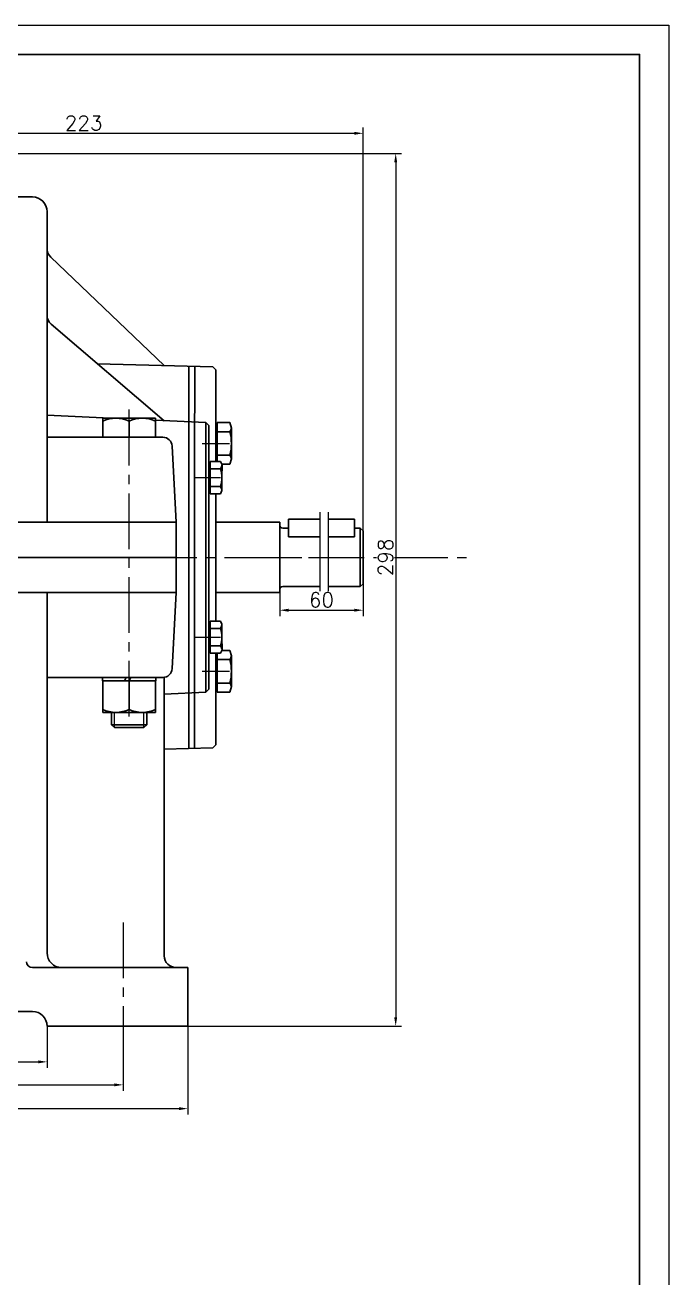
# Model space of a CAD drawing. Header units: millimetres. Extents: x -4 to 3231, y -4 to 1068.
# Drawn here: x 1673.1 to 1892.8, y 639.9 to 1067.6 of the extents above; entities that cross this region are included whole.
import ezdxf

# ---------------------------------------------------------------- set-up
doc = ezdxf.new("R2010")
doc.units = ezdxf.units.MM
doc.linetypes.add('ACAD_ISO02W100', pattern=[15, 12, -3])
doc.linetypes.add('CENTER2', pattern=[28.575, 19.05, -3.175, 3.175, -3.175])
for name, color, linetype, lineweight in [('xishixian', 7, 'Continuous', 9), ('标注线', 3, 'Continuous', 20), ('粗实线', 7, 'Continuous', 30), ('粗实线层', 7, 'Continuous', 30)]:
    doc.layers.add(name, color=color, linetype=linetype, lineweight=lineweight)
for name, color, linetype in [('中心线', 1, 'CENTER2'), ('细实线', 7, 'Continuous'), ('细实线层', 7, 'Continuous'), ('虚线层', 7, 'ACAD_ISO02W100')]:
    doc.layers.add(name, color=color, linetype=linetype)
doc.styles.get("Standard").update_dxf_attribs({"font": 'txt', "bigfont": 'gbcbig.shx'})
doc.dimstyles.new('直线', dxfattribs={"dimtxt": 5, "dimasz": 3, "dimexe": 2, "dimexo": 0, "dimgap": 1, "dimtad": 1, "dimdec": 0, "dimdsep": 46, "dimtxsty": 'Standard', "dimcen": 2.5, "dimadec": 0, "dimazin": 0, "dimtfac": 1, "dimtdec": 0, "dimtix": 1, "dimtmove": 0, "dimatfit": 3, "dimfxl": 1, "dimtfill": 1, "dimarcsym": 1})

# ---------------------------------------------------------------- blocks, each defined once
blk = doc.blocks.new('*D10')
at = {"layer": 'Defpoints', "color": 0, "transparency": 16777216}
for p in [(1596.56, 1023.75), (1728.56, 725.89), (1799.52, 725.89)]:
    blk.add_point(p, dxfattribs=at)
at = {"layer": '标注线', "color": 0, "lineweight": -2, "transparency": 16777216}
for p, q in [((1596.56, 1023.75), (1801.52, 1023.75)), ((1799.52, 1020.75), (1799.52, 728.89)), ((1728.56, 725.89), (1801.52, 725.89))]:
    blk.add_line(p, q, dxfattribs=at)
at = {"layer": '标注线', "color": 0, "transparency": 16777216}
for points in [[(1799.02, 1020.75), (1800.02, 1020.75), (1799.52, 1023.75)], [(1799.02, 728.89), (1800.02, 728.89), (1799.52, 725.89)]]:
    blk.add_solid(points, dxfattribs=at)
at = {"layer": '标注线', "color": 0, "transparency": 16777216, "insert": (1796.02, 885.89), "char_height": 5, "attachment_point": 5, "rotation": 90, "bg_fill": 3, "box_fill_scale": 1.1, "bg_fill_color": 256, "bg_fill_true_color": 13158600, "bg_fill_transparency": 0}
blk.add_mtext('298', dxfattribs=at)
blk = doc.blocks.new('*D11')
at = {"layer": 'Defpoints', "color": 0, "transparency": 16777216}
for p in [(1464.56, 725.89), (1728.56, 725.89), (1728.56, 697.73)]:
    blk.add_point(p, dxfattribs=at)
at = {"layer": '标注线', "color": 0, "lineweight": -2, "transparency": 16777216}
for p, q in [((1464.56, 725.89), (1464.56, 695.73)), ((1728.56, 725.89), (1728.56, 695.73)), ((1467.56, 697.73), (1725.56, 697.73))]:
    blk.add_line(p, q, dxfattribs=at)
at = {"layer": '标注线', "color": 0, "transparency": 16777216}
for points in [[(1467.56, 698.23), (1467.56, 697.23), (1464.56, 697.73)], [(1725.56, 698.23), (1725.56, 697.23), (1728.56, 697.73)]]:
    blk.add_solid(points, dxfattribs=at)
at = {"layer": '标注线', "color": 0, "transparency": 16777216, "insert": (1596.56, 701.23), "char_height": 5, "attachment_point": 5, "bg_fill": 3, "box_fill_scale": 1.1, "bg_fill_color": 256, "bg_fill_true_color": 13158600, "bg_fill_transparency": 0}
blk.add_mtext('264', dxfattribs=at)
blk = doc.blocks.new('*D12')
at = {"layer": 'Defpoints', "color": 0, "transparency": 16777216}
for p in [(1486.56, 714.33), (1706.56, 714.33), (1706.56, 705.85)]:
    blk.add_point(p, dxfattribs=at)
at = {"layer": '标注线', "color": 0, "lineweight": -2, "transparency": 16777216}
for p, q in [((1486.56, 714.33), (1486.56, 703.85)), ((1706.56, 714.33), (1706.56, 703.85)), ((1489.56, 705.85), (1703.56, 705.85))]:
    blk.add_line(p, q, dxfattribs=at)
at = {"layer": '标注线', "color": 0, "transparency": 16777216}
for points in [[(1489.56, 706.35), (1489.56, 705.35), (1486.56, 705.85)], [(1703.56, 706.35), (1703.56, 705.35), (1706.56, 705.85)]]:
    blk.add_solid(points, dxfattribs=at)
at = {"layer": '标注线', "color": 0, "transparency": 16777216, "insert": (1596.56, 709.35), "char_height": 5, "attachment_point": 5, "bg_fill": 3, "box_fill_scale": 1.1, "bg_fill_color": 256, "bg_fill_true_color": 13158600, "bg_fill_transparency": 0}
blk.add_mtext('220', dxfattribs=at)
blk = doc.blocks.new('*D15')
at = {"layer": 'Defpoints', "color": 0, "transparency": 16777216}
for p in [(1788.42, 876.89), (1759.96, 873.89), (1788.42, 867.85)]:
    blk.add_point(p, dxfattribs=at)
at = {"layer": '标注线', "color": 0, "lineweight": -2, "transparency": 16777216}
for p, q in [((1788.42, 876.89), (1788.42, 865.85)), ((1759.96, 873.89), (1759.96, 865.85)), ((1762.96, 867.85), (1785.42, 867.85))]:
    blk.add_line(p, q, dxfattribs=at)
at = {"layer": '标注线', "color": 0, "transparency": 16777216}
for points in [[(1762.96, 868.35), (1762.96, 867.35), (1759.96, 867.85)], [(1785.42, 868.35), (1785.42, 867.35), (1788.42, 867.85)]]:
    blk.add_solid(points, dxfattribs=at)
at = {"layer": '标注线', "color": 0, "transparency": 16777216, "insert": (1774.19, 871.35), "char_height": 5, "attachment_point": 5, "bg_fill": 3, "box_fill_scale": 1.1, "bg_fill_color": 256, "bg_fill_true_color": 13158600, "bg_fill_transparency": 0}
blk.add_mtext('60', dxfattribs=at)
blk = doc.blocks.new('*D17')
at = {"layer": 'Defpoints', "color": 0, "transparency": 16777216}
for p in [(1512.56, 725.89), (1680.56, 725.89), (1680.56, 713.7)]:
    blk.add_point(p, dxfattribs=at)
at = {"layer": '标注线', "color": 0, "lineweight": -2, "transparency": 16777216}
for p, q in [((1512.56, 725.89), (1512.56, 711.7)), ((1680.56, 725.89), (1680.56, 711.7)), ((1515.56, 713.7), (1677.56, 713.7))]:
    blk.add_line(p, q, dxfattribs=at)
at = {"layer": '标注线', "color": 0, "transparency": 16777216}
for points in [[(1515.56, 714.2), (1515.56, 713.2), (1512.56, 713.7)], [(1677.56, 714.2), (1677.56, 713.2), (1680.56, 713.7)]]:
    blk.add_solid(points, dxfattribs=at)
at = {"layer": '标注线', "color": 0, "transparency": 16777216, "insert": (1596.56, 717.2), "char_height": 5, "attachment_point": 5, "bg_fill": 3, "box_fill_scale": 1.1, "bg_fill_color": 256, "bg_fill_true_color": 13158600, "bg_fill_transparency": 0}
blk.add_mtext('168', dxfattribs=at)
blk = doc.blocks.new('*D19')
at = {"layer": 'Defpoints', "color": 0, "transparency": 16777216}
for p in [(1788.42, 1030.63), (1597.67, 1030.44), (1788.42, 894.89)]:
    blk.add_point(p, dxfattribs=at)
at = {"layer": '标注线', "color": 0, "lineweight": -2, "transparency": 16777216}
for p, q in [((1597.67, 1030.44), (1597.67, 1032.63)), ((1600.67, 1030.63), (1785.42, 1030.63)), ((1788.42, 894.89), (1788.42, 1032.63))]:
    blk.add_line(p, q, dxfattribs=at)
at = {"layer": '标注线', "color": 0, "transparency": 16777216}
for points in [[(1600.67, 1031.13), (1600.67, 1030.13), (1597.67, 1030.63)], [(1785.42, 1031.13), (1785.42, 1030.13), (1788.42, 1030.63)]]:
    blk.add_solid(points, dxfattribs=at)
at = {"layer": '标注线', "color": 0, "transparency": 16777216, "insert": (1693.05, 1034.13), "char_height": 5, "attachment_point": 5, "bg_fill": 3, "box_fill_scale": 1.1, "bg_fill_color": 256, "bg_fill_true_color": 13158600, "bg_fill_transparency": 0}
blk.add_mtext('223', dxfattribs=at)

msp = doc.modelspace()

# ---------------------------------------------------------------- linework, layer by layer
at = {"layer": 'xishixian', "color": 0, "lineweight": 30}
msp.add_line((1787.42, 875.89), (1787.42, 895.89), dxfattribs=at)
at = {"layer": '中心线', "color": 0}
for p, q in [((1708.56, 831.54), (1708.56, 936.4)), ((1733.52, 924.78), (1742.76, 924.78)), ((1731.23, 913.11), (1739.71, 913.11)), ((1735.76, 913.11), (1735.76, 914.26)), ((1398.26, 885.89), (1824.08, 885.89)), ((1731.23, 858.67), (1739.71, 858.67)), ((1735.76, 858.67), (1735.76, 857.52)), ((1733.52, 847), (1742.76, 847)), ((1708.56, 844.88), (1708.56, 842.88)), ((1706.56, 761.3), (1706.56, 714.33))]:
    msp.add_line(p, q, dxfattribs=at)
at = {"layer": '粗实线', "color": 0}
for p, q in [((1670.56, 1008.89), (1675.56, 1008.89)), ((1680.56, 1003.89), (1680.56, 991.27)), ((1680.56, 934.39), (1680.56, 991.62)), ((1681.8, 988.38), (1720.56, 951.35)), ((1680.56, 968.49), (1680.56, 968.95)), ((1681.96, 965.45), (1720.56, 932.54)), ((1737.15, 950.87), (1697.77, 951.97)), ((1728.96, 951.1), (1728.96, 918.64)), ((1730.96, 951.04), (1730.92, 919.06)), ((1737.15, 950.87), (1738.16, 949.87)), ((1738.16, 949.87), (1738.16, 918.61)), ((1680.56, 926.89), (1680.56, 934.39)), ((1680.56, 934.39), (1702.13, 933.39)), ((1699.56, 933.39), (1699.56, 926.89)), ((1699.56, 933.39), (1708.56, 933.39)), ((1708.56, 933.39), (1717.56, 933.39)), ((1708.56, 926.89), (1708.56, 932.39)), ((1717.56, 932.68), (1717.56, 933.39)), ((1717.56, 932.68), (1734.76, 931.89)), ((1717.56, 926.89), (1717.56, 932.68)), ((1734.76, 931.89), (1735.76, 930.89)), ((1734.76, 931.89), (1734.76, 839.89)), ((1735.76, 840.89), (1735.76, 930.89)), ((1738.16, 930.58), (1738.66, 931.08)), ((1742.96, 931.88), (1738.66, 931.88)), ((1738.66, 918.61), (1738.66, 931.88)), ((1742.96, 928.78), (1738.66, 928.78)), ((1742.96, 931.88), (1743.46, 930.01)), ((1743.46, 924.78), (1743.46, 930.01)), ((1680.56, 897.89), (1680.56, 926.89)), ((1720.06, 926.89), (1680.56, 926.89)), ((1724.56, 897.89), (1723.26, 923.85)), ((1743.46, 924.78), (1743.46, 919.55)), ((1742.96, 920.78), (1738.66, 920.78)), ((1742.96, 917.68), (1743.46, 919.55)), ((1728.96, 918.64), (1728.96, 820.73)), ((1730.92, 919.06), (1730.92, 820.73)), ((1735.76, 917.51), (1736.26, 918.02)), ((1736.24, 907.62), (1736.26, 918.62)), ((1736.26, 918.62), (1739.77, 918.61)), ((1736.26, 916.12), (1739.76, 916.11)), ((1738.16, 918.98), (1738.52, 918.61)), ((1740.26, 917.51), (1739.77, 918.61)), ((1740.26, 917.51), (1739.77, 918.61)), ((1742.96, 917.68), (1740.19, 917.68)), ((1740.26, 917.51), (1740.25, 913.11)), ((1740.24, 908.71), (1740.25, 913.11)), ((1735.76, 908.71), (1736.26, 908.21)), ((1736.24, 907.62), (1739.74, 907.61)), ((1736.25, 910.12), (1739.75, 910.11)), ((1738.16, 907.61), (1738.16, 885.89)), ((1740.24, 908.71), (1739.74, 907.61)), ((1762.96, 892.89), (1762.96, 898.89)), ((1762.96, 898.89), (1773.74, 898.89)), ((1776.64, 898.89), (1785.42, 898.89)), ((1785.42, 898.89), (1785.42, 892.89)), ((1631.56, 897.89), (1724.56, 897.89)), ((1724.56, 873.89), (1724.56, 897.89)), ((1738.16, 897.89), (1759.96, 897.89)), ((1759.96, 873.89), (1759.96, 897.89)), ((1762.96, 892.89), (1773.74, 892.89)), ((1785.42, 892.89), (1776.64, 892.89)), ((1724.56, 885.89), (1543.06, 885.89)), ((1738.16, 864.16), (1738.16, 885.89)), ((1724.56, 873.89), (1586.56, 873.89)), ((1680.56, 873.89), (1680.56, 750.89)), ((1724.56, 873.89), (1723.26, 847.92)), ((1738.16, 873.89), (1759.96, 873.89)), ((1760.96, 875.89), (1773.74, 875.89)), ((1736.24, 864.16), (1739.74, 864.16)), ((1736.24, 864.16), (1736.26, 853.16)), ((1740.24, 863.07), (1739.74, 864.16)), ((1735.76, 863.07), (1736.26, 863.57)), ((1736.25, 861.66), (1739.75, 861.66)), ((1740.24, 863.07), (1740.25, 858.67)), ((1736.26, 855.66), (1739.76, 855.67)), ((1740.26, 854.27), (1740.25, 858.67)), ((1735.76, 854.27), (1736.26, 853.76)), ((1736.26, 853.16), (1739.77, 853.16)), ((1738.16, 821.91), (1738.16, 853.16)), ((1738.16, 852.8), (1738.52, 853.16)), ((1738.66, 853.16), (1738.66, 839.9)), ((1742.96, 851), (1738.66, 851)), ((1740.26, 854.27), (1739.77, 853.16)), ((1742.96, 854.1), (1740.19, 854.1)), ((1742.96, 854.1), (1743.46, 852.23)), ((1743.46, 847), (1743.46, 852.23)), ((1743.46, 847), (1743.46, 841.76)), ((1720.06, 844.88), (1680.56, 844.88)), ((1699.46, 844.88), (1699.46, 843.78)), ((1699.46, 843.78), (1717.66, 843.78)), ((1708.56, 843.78), (1699.46, 843.78)), ((1699.56, 832.98), (1699.56, 843.78)), ((1717.56, 843.78), (1699.56, 843.78)), ((1707.56, 844.88), (1707.01, 843.78)), ((1709.11, 844.88), (1708.56, 843.78)), ((1708.56, 843.78), (1708.56, 833.98)), ((1708.56, 843.78), (1717.66, 843.78)), ((1717.56, 843.78), (1717.56, 839.68)), ((1717.56, 843.78), (1717.56, 838.38)), ((1717.56, 842.78), (1717.56, 832.98)), ((1717.66, 843.78), (1717.66, 844.88)), ((1720.56, 844.92), (1720.56, 749.89)), ((1742.96, 843), (1738.66, 843)), ((1734.76, 839.89), (1720.56, 839.23)), ((1735.76, 840.89), (1734.76, 839.89)), ((1738.16, 841.2), (1738.66, 840.7)), ((1742.96, 839.9), (1738.66, 839.9)), ((1742.96, 839.9), (1743.46, 841.76)), ((1717.56, 832.98), (1699.56, 832.98)), ((1716.06, 832.98), (1701.06, 832.98)), ((1714.56, 832.98), (1708.56, 832.98)), ((1714.56, 832.98), (1714.56, 828.78)), ((1737.16, 820.91), (1738.16, 821.91)), ((1737.15, 820.91), (1720.56, 820.44)), ((1728.56, 745.89), (1675.56, 745.89)), ((1728.56, 725.89), (1728.56, 745.89)), ((1675.56, 730.89), (1614.56, 730.89)), ((1680.56, 725.89), (1728.56, 725.89))]:
    msp.add_line(p, q, dxfattribs=at)
at = {"layer": '粗实线', "color": 0, "lineweight": 30}
msp.add_line((1760.96, 895.89), (1762.96, 895.89), dxfattribs=at)
at = {"layer": '粗实线', "color": 0}
for centre, radius, start, end in [((1675.56, 1003.89), 5, 0, 90), ((1684.56, 991.27), 4, 180, 226.3077), ((1684.56, 968.49), 4, 180, 229.5522), ((1704.06, 922.77), 10.63, 64.9424, 115.0576), ((1713.06, 922.77), 10.63, 64.9424, 115.0576), ((1735.67, 932.45), 8.16, 333.2607, 342.6243), ((1727.21, 924.78), 16.25, 345.75, 14.25), ((1720.06, 923.69), 3.2, 2.8624, 90), ((1735.67, 917.11), 8.16, 17.3757, 26.7393), ((1731, 913.13), 9.25, 340.9651, 18.8144), ((1735.67, 918.37), 4.67, 331.0696, 349.4022), ((1735.65, 907.87), 4.67, 10.3773, 28.7098), ((1760.96, 896.89), 1, 180, 270), ((1760.96, 874.89), 1, 90, 180), ((1735.65, 863.91), 4.67, 331.2902, 349.6227), ((1731, 858.65), 9.25, 341.1856, 19.0349), ((1735.67, 853.41), 4.67, 10.5978, 28.9304), ((1735.67, 854.67), 8.16, 333.2607, 342.6243), ((1727.21, 847), 16.25, 345.75, 14.25), ((1720.06, 848.08), 3.2, 270, 357.1376), ((1735.67, 839.33), 8.16, 17.3757, 26.7393), ((1704.06, 843.61), 10.62, 244.9424, 295.0576), ((1713.06, 843.61), 10.62, 244.9424, 295.0576), ((1685.56, 750.89), 5, 180, 270), ((1724.56, 749.89), 4, 180, 270), ((1675.56, 747.89), 2, 180, 270), ((1675.56, 725.89), 5, 0, 90)]:
    msp.add_arc(centre, radius, start, end, dxfattribs=at)
at = {"layer": '粗实线层', "color": 0}
for p, q in [((1702.56, 832.98), (1702.56, 828.78)), ((1703.56, 827.78), (1702.56, 828.78)), ((1702.56, 828.78), (1714.56, 828.78)), ((1703.56, 827.78), (1713.56, 827.78)), ((1714.56, 828.78), (1713.56, 827.78))]:
    msp.add_line(p, q, dxfattribs=at)
at = {"layer": '粗实线层', "color": 0, "lineweight": 30}
msp.add_lwpolyline([(1882.75, 236.57), (728.75, 236.57), (728.75, 1057.57), (1882.75, 1057.57)], close=True, dxfattribs=at)
at = {"layer": '细实线', "color": 0}
for p, q in [((1773.74, 873.89), (1773.74, 901.27)), ((1776.64, 873.89), (1776.64, 901.31))]:
    msp.add_line(p, q, dxfattribs=at)
at = {"layer": '细实线', "color": 0, "lineweight": 30}
for p, q in [((1760.96, 895.89), (1762.96, 895.89)), ((1760.96, 895.89), (1762.96, 895.89)), ((1785.42, 895.89), (1787.42, 895.89)), ((1785.42, 895.89), (1787.42, 895.89)), ((1787.42, 895.89), (1788.42, 894.89)), ((1788.42, 876.89), (1788.42, 894.89)), ((1787.42, 875.89), (1788.42, 876.89)), ((1776.64, 875.89), (1787.42, 875.89))]:
    msp.add_line(p, q, dxfattribs=at)
at = {"layer": '细实线层', "color": 0}
for p, q in [((1703.56, 827.78), (1703.56, 832.98)), ((1713.56, 827.78), (1713.56, 832.98))]:
    msp.add_line(p, q, dxfattribs=at)
at = {"layer": '细实线层', "color": 0, "lineweight": 20}
msp.add_lwpolyline([(703.75, 1067.57), (1892.75, 1067.57), (1892.75, 226.57), (703.75, 226.57)], close=True, dxfattribs=at)
at = {"layer": '虚线层', "color": 0}
msp.add_line((1759.96, 885.89), (1767.46, 885.89), dxfattribs=at)

# ---------------------------------------------------------------- next in the draw order: dimensions: what is measured, and where the dimension line sits
at = {"layer": '标注线'}
dim = msp.add_linear_dim(base=(1799.52, 725.89), p1=(1596.56, 1023.75), p2=(1728.56, 725.89), angle=90, dimstyle='直线', dxfattribs=at)
dim.commit()
dim.dimension.update_dxf_attribs({"geometry": '*D10', "text_midpoint": (1799.52, 885.89), "dimtype": 160})

# ---------------------------------------------------------------- next in the draw order: dimensions: what is measured, and where the dimension line sits
for base, p1, p2, text, picture, middle in [((1788.42, 1030.63), (1597.67, 1030.44), (1788.42, 894.89), '223', '*D19', (1693.05, 1034.13)), ((1788.42, 867.85), (1759.96, 873.89), (1788.42, 876.89), '60', '*D15', (1774.19, 871.35))]:
    dim = msp.add_linear_dim(base=base, p1=p1, p2=p2, text=text, dimstyle='直线', dxfattribs=at)
    dim.commit()
    dim.dimension.update_dxf_attribs({"geometry": picture, "text_midpoint": middle})
dim = msp.add_linear_dim(base=(1728.56, 697.73), p1=(1464.56, 725.89), p2=(1728.56, 725.89), dimstyle='直线', dxfattribs=at)
dim.commit()
dim.dimension.update_dxf_attribs({"geometry": '*D11', "text_midpoint": (1596.56, 701.23)})

# ---------------------------------------------------------------- next in the draw order: dimensions: what is measured, and where the dimension line sits
dim = msp.add_linear_dim(base=(1706.56, 705.85), p1=(1486.56, 714.33), p2=(1706.56, 714.33), dimstyle='直线', dxfattribs=at)
dim.commit()
dim.dimension.update_dxf_attribs({"geometry": '*D12', "text_midpoint": (1596.56, 709.35)})

# ---------------------------------------------------------------- next in the draw order: dimensions: what is measured, and where the dimension line sits
dim = msp.add_linear_dim(base=(1680.56, 713.7), p1=(1512.56, 725.89), p2=(1680.56, 725.89), dimstyle='直线', dxfattribs=at)
dim.commit()
dim.dimension.update_dxf_attribs({"geometry": '*D17', "text_midpoint": (1596.56, 717.2)})

doc.saveas('drawing.dxf')
